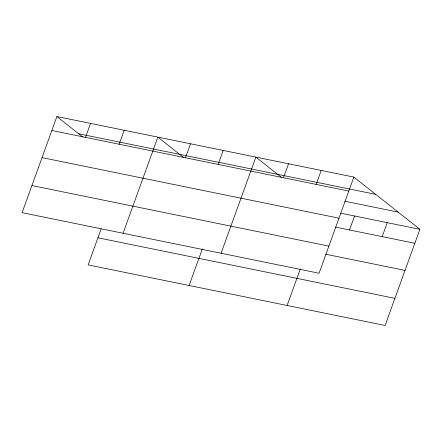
<?xml version="1.0" encoding="UTF-8"?>
<svg xmlns="http://www.w3.org/2000/svg" width="442" height="442" viewBox="0 0 442 442"><rect width="100%" height="100%" fill="white"/><g stroke="black" fill="none" stroke-linecap="round" stroke-linejoin="round"><path stroke-width="0.66" d="M56.902 116.539L22.1 212.674L319.069 273.239L353.871 177.098L56.902 116.539L82.969 137.153M85.505 137.368L90.56 123.401M119.158 144.23L124.213 130.263M101.163 228.895L88.129 264.902L385.098 325.461L419.9 229.326L353.871 177.098M123.069 233.266L157.871 137.13L183.938 157.744M185.48 157.755L190.535 143.788M218.149 164.418L223.204 150.451M189.099 285.493L202.364 248.852M221.072 253.255L255.868 157.114L281.405 177.308M283.482 177.739L288.538 163.778M316.146 184.402L321.207 170.435M287.101 305.477L300.361 268.835M349.512 229.967L354.567 216M382.175 236.63L387.231 222.663M78.693 133.771L375.661 194.331M51.847 130.506L348.815 191.066M344.777 201.215L398.109 212.088M340.567 213.143L419.9 229.326M42.029 157.623L338.997 218.182M335.511 227.111L414.845 243.288M31.918 185.557L328.887 246.122M325.693 254.227L405.027 270.405M97.947 237.785L394.916 298.344"/></g></svg>
